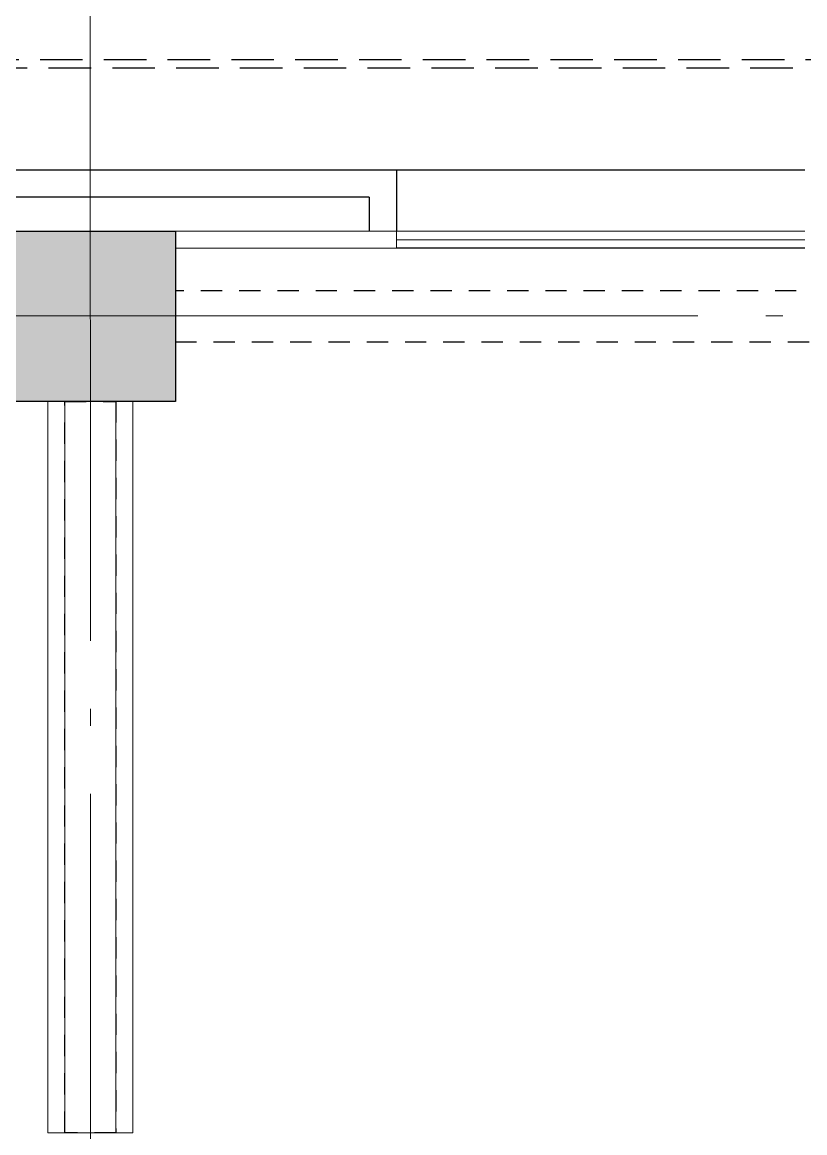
# Model space of a CAD drawing. Header units: metres. Extents: x -22 to 564, y 0 to 143.
# Drawn here: x 133.58 to 138.18, y 49.48 to 56 of the extents above; entities that cross this region are included whole.
import ezdxf
from ezdxf.enums import TextEntityAlignment as Align

# ---------------------------------------------------------------- set-up
doc = ezdxf.new("R2010")
doc.units = ezdxf.units.M
for name, pattern in [('EJES630', [6.3, 5.5, -0.4, 0, -0.4]), ('XREF 1N NEURO-ONCOLOGIA$0$DASHED2', [0.375, 0.25, -0.125]), ('XREF 1N NEURO-ONCOLOGIA$0$HIDDEN2', [0.1875, 0.125, -0.0625])]:
    doc.linetypes.add(name, pattern=pattern)
for name, color, linetype, lineweight in [('EJES', 11, 'EJES630', 0), ('XREF 1N NEURO-ONCOLOGIA$0$HERRERIAS', 1, 'Continuous', 18), ('XREF 1N NEURO-ONCOLOGIA$0$MUROS DE TABLAROCA', 150, 'Continuous', 13)]:
    doc.layers.add(name, color=color, linetype=linetype, lineweight=lineweight)
for name, color, linetype in [('XREF 1N NEURO-ONCOLOGIA$0$-CG-M-WALL', 7, 'Continuous'), ('XREF 1N NEURO-ONCOLOGIA$0$COLUMNAS', 6, 'Continuous'), ('XREF 1N NEURO-ONCOLOGIA$0$CONTRAVENTEOS', 6, 'XREF 1N NEURO-ONCOLOGIA$0$HIDDEN2'), ('XREF 1N NEURO-ONCOLOGIA$0$LAMINA MULTIPERFORADA', 9, 'Continuous'), ('XREF 1N NEURO-ONCOLOGIA$0$MUROS BAJOS', 2, 'Continuous'), ('XREF 1N NEURO-ONCOLOGIA$0$NOVIDESA', 11, 'Continuous'), ('XREF 1N NEURO-ONCOLOGIA$0$TEX-MOB', 4, 'Continuous')]:
    doc.layers.add(name, color=color, linetype=linetype)
doc.styles.add('XREF 1N NEURO-ONCOLOGIA$0$HANDLET', font='romans.shx')

# ---------------------------------------------------------------- blocks, each defined once
blk = doc.blocks.new('XREF 1N NEURO-ONCOLOGIA$0$C-1')
at = {"layer": 'XREF 1N NEURO-ONCOLOGIA$0$-CG-M-WALL', "true_color": 0x636466}
h = blk.add_hatch(color=251, dxfattribs=at)
h.dxf.hatch_style = 1
h.paths.add_polyline_path([(-0.5, -0.5), (-0.5, 0.5), (0.5, 0.5), (0.5, -0.5)])
blk.add_lwpolyline([(-0.5, -0.5), (-0.5, 0.5), (0.5, 0.5), (0.5, -0.5)], close=True)
blk = doc.blocks.new('XREF 1N NEURO-ONCOLOGIA')
at = {"layer": 'XREF 1N NEURO-ONCOLOGIA$0$CONTRAVENTEOS', "elevation": 0}
blk.add_lwpolyline([(16.0239, 10.5876), (20.3239, 10.5876), (20.3239, 10.2876), (16.0239, 10.2876)], close=True, dxfattribs=at)
at = {"layer": 'XREF 1N NEURO-ONCOLOGIA$0$CONTRAVENTEOS', "color": 3, "elevation": 0}
blk.add_lwpolyline([(20.9739, 4.9376), (20.9739, 9.9376), (20.6739, 9.9376), (20.6739, 4.9376)], close=True, dxfattribs=at)
at = {"layer": 'XREF 1N NEURO-ONCOLOGIA$0$HERRERIAS'}
for p, q in [((21.2739, 6.2376, 0), (21.2739, 8.6376)), ((21.3239, 6.2376, 0), (21.3239, 8.6376))]:
    blk.add_line(p, q, dxfattribs=at)
at = {"layer": 'XREF 1N NEURO-ONCOLOGIA$0$LAMINA MULTIPERFORADA', "linetype": 'XREF 1N NEURO-ONCOLOGIA$0$DASHED2'}
for points in [[(17.0364, 51.2076), (17.0364, 26.858), (22.334, 26.8578), (22.334, -3.0724), (-0.7361, -3.0724), (-0.7361, 52.1676), (10.057, 52.1676)], [(16.9864, 51.2076), (16.9864, 26.808), (22.284, 26.8078), (22.284, -3.0224), (-0.6861, -3.0224), (-0.6861, 52.1176), (10.057, 52.1176)]]:
    blk.add_lwpolyline(points, dxfattribs=at)
at = {"layer": 'XREF 1N NEURO-ONCOLOGIA$0$MUROS BAJOS'}
for p, q in [((21.2239, 6.2376), (21.2239, 8.6376)), ((21.6839, 6.2376), (21.6839, 8.6376))]:
    blk.add_line(p, q, dxfattribs=at)
at = {"layer": 'XREF 1N NEURO-ONCOLOGIA$0$MUROS DE TABLAROCA'}
for points in [[(20.3239, 10.6876), (16.0239, 10.6876), (16.0239, 10.1876), (20.3239, 10.1876)], [(20.3239, 10.5876), (16.0239, 10.5876), (16.0239, 10.2876), (20.3239, 10.2876)]]:
    blk.add_lwpolyline(points, dxfattribs=at)
blk.add_lwpolyline([(21.3239, 9.9376), (21.2239, 9.9376), (21.2239, 8.6376), (21.3239, 8.6376)], close=True, dxfattribs=at)
at = {"layer": 'XREF 1N NEURO-ONCOLOGIA$0$NOVIDESA'}
for p, q in [((21.5239, 8.7976), (21.3239, 8.7976)), ((21.6839, 8.6376), (21.3239, 8.6376))]:
    blk.add_line(p, q, dxfattribs=at)
for points in [[(21.6839, 8.6376), (21.6839, 12.2376)], [(21.5239, 8.7976), (21.5239, 12.0776)]]:
    blk.add_lwpolyline(points, dxfattribs=at)
at = {"layer": 'XREF 1N NEURO-ONCOLOGIA$0$COLUMNAS'}
blk.add_blockref('XREF 1N NEURO-ONCOLOGIA$0$C-1', (20.8239, 10.4376, 0), dxfattribs=at)
at = {"layer": 'XREF 1N NEURO-ONCOLOGIA$0$TEX-MOB', "style": 'XREF 1N NEURO-ONCOLOGIA$0$HANDLET'}
for p in [(1.7, 4.5847, 0), (1.7073, 2.0138, 0)]:
    blk.add_attdef('234', text='', height=0.075, rotation=180, dxfattribs=at).set_placement(p, align=Align.MIDDLE_CENTER)

msp = doc.modelspace()

# ---------------------------------------------------------------- block references
at = {"rotation": 90}
msp.add_blockref('XREF 1N NEURO-ONCOLOGIA', (144.4169, 33.4511), dxfattribs=at)

# ---------------------------------------------------------------- next in the draw order: linework, layer by layer
at = {"layer": 'EJES'}
for p, q in [((133.9807, 33.1679), (133.9794, 58.55)), ((80.8511, 54.2772), (146.1892, 54.2772))]:
    msp.add_line(p, q, dxfattribs=at)

doc.saveas('drawing.dxf')
